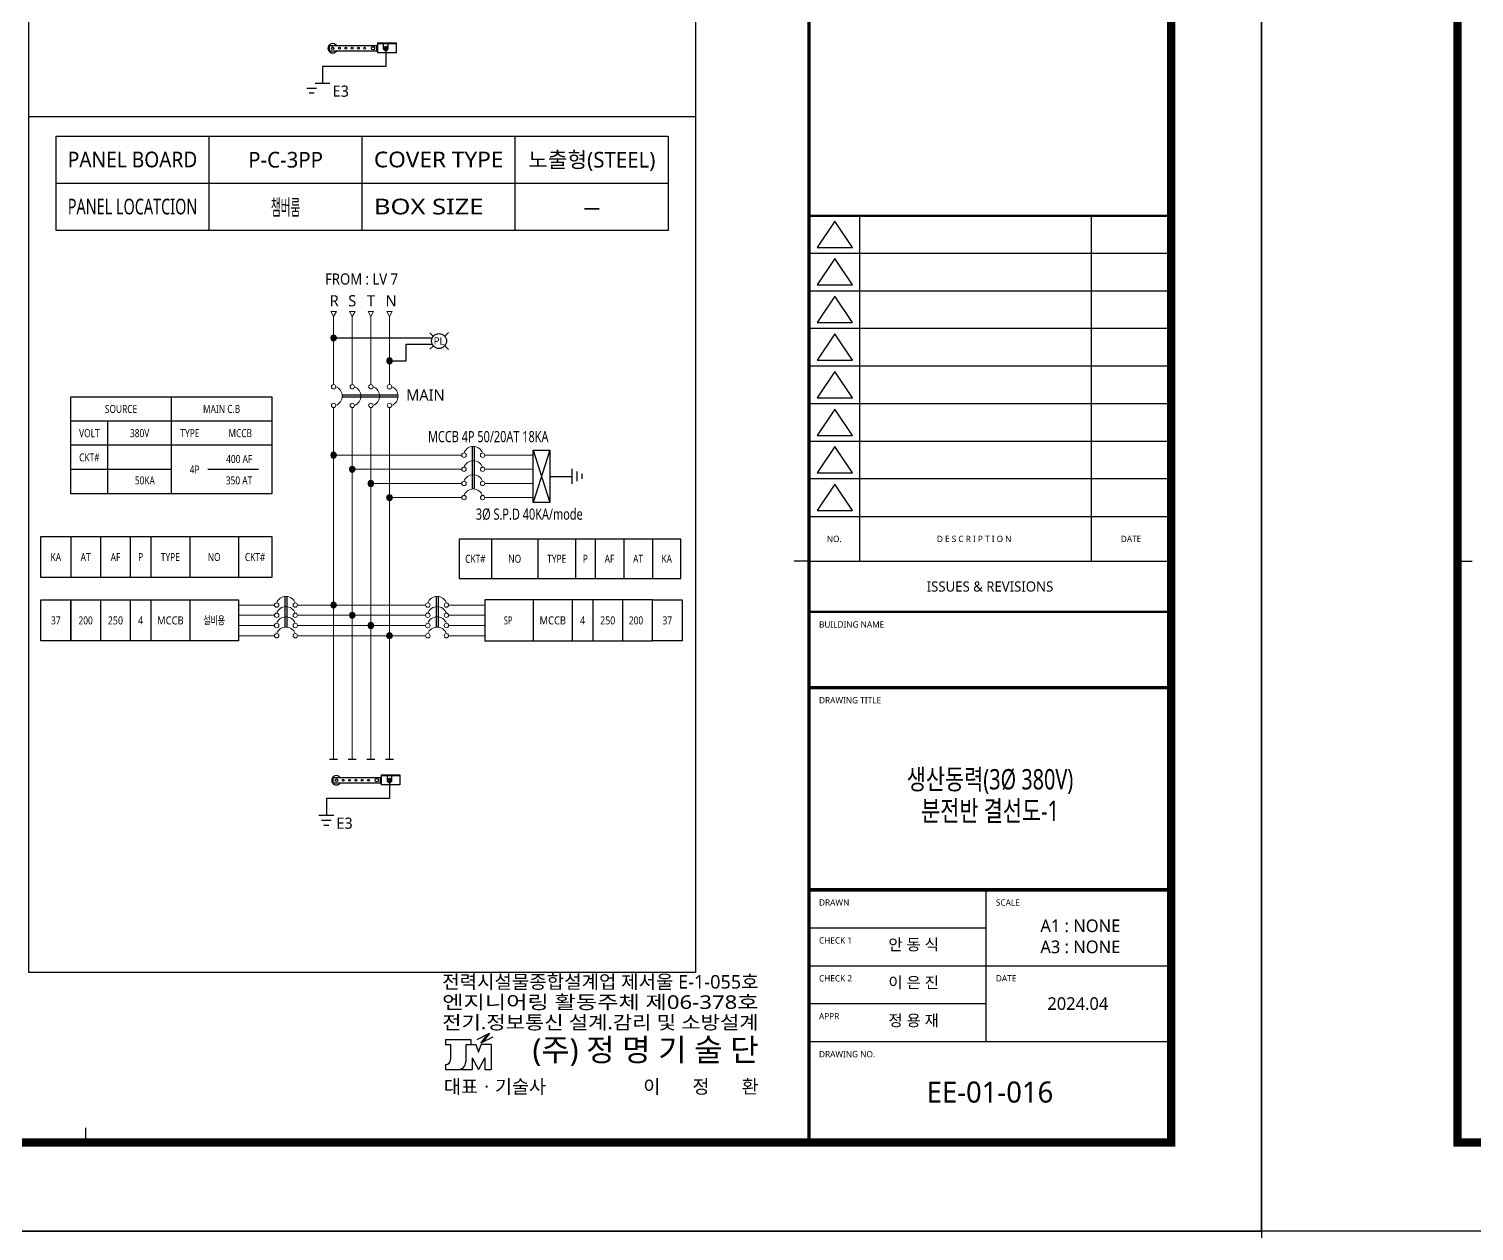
# Model space of a CAD drawing. Header units: millimetres. Extents: x 0 to 1009200, y -237600 to 28708.
# Drawn here: x 446054 to 514692, y -118800 to -61728 of the extents above; entities that cross this region are included whole.
import ezdxf
from ezdxf.enums import TextEntityAlignment as Align

# ---------------------------------------------------------------- set-up
doc = ezdxf.new("R2010")
doc.units = ezdxf.units.MM
doc.header["$LTSCALE"] = 1000
for name, color, linetype in [('arch', 8, 'Continuous'), ('S', 4, 'Continuous'), ('SYM', 3, 'Continuous'), ('TEXT', 3, 'Continuous'), ('XR-SHEET(통신)$0$WD-E$0$WD', 6, 'Continuous'), ('XR-SHEET-SHT', 5, 'Continuous'), ('XR-SHEET-TEXT', 3, 'Continuous')]:
    doc.layers.add(name, color=color, linetype=linetype)
doc.layers.add('XR-SHEET-TEMP', color=171, linetype='Continuous', plot=False)
doc.styles.add('GHS', font='malgun.ttf')
doc.styles.add('XR-SHEET$0$XREF-Form$0$맑은고딕', font='malgun.ttf')
doc.styles.add('XR-SHEET(통신)$0$WD-E$0$GHS', font='malgun.ttf')
doc.styles.add('맑은고딕', font='malgun.ttf')
doc.styles.add('맑은고딕B', font='malgunbd.ttf')

# ---------------------------------------------------------------- blocks, each defined once
blk = doc.blocks.new('A$C73120EFD')
at = {"layer": 'XR-SHEET(통신)$0$WD-E$0$WD', "color": 4}
for p, q in [((-26494, 7105), (-26082, 7309)), ((-26165, 7268), (-26370, 6991)), ((-26370, 6991), (-25958, 7194)), ((-26082, 7309), (-26288, 7031)), ((-26266, 7131), (-26153, 7214)), ((-26245, 7160), (-26132, 7242)), ((-26224, 7188), (-26111, 7270)), ((-26203, 7216), (-26090, 7298)), ((-26183, 7244), (-26117, 7292)), ((-27546, 7102), (-27546, 6933)), ((-27546, 7102), (-26702, 7102)), ((-27546, 6933), (-27377, 6933)), ((-27377, 6933), (-27377, 6434)), ((-26871, 6933), (-26871, 6358)), ((-26871, 6933), (-26534, 6933)), ((-26702, 7102), (-26702, 6933)), ((-26534, 6933), (-26449, 6680)), ((-26449, 6680), (-26365, 6933)), ((-26370, 6991), (-26257, 7073)), ((-26027, 6933), (-26365, 6933)), ((-26349, 7019), (-26236, 7101)), ((-26328, 7047), (-26215, 7129)), ((-26314, 7018), (-26278, 7045)), ((-26308, 7075), (-26194, 7157)), ((-26287, 7103), (-26173, 7186)), ((-26027, 6933), (-26027, 6105)), ((-27546, 6273), (-27546, 6105)), ((-27546, 6273), (-27538, 6273)), ((-26660, 6490), (-26449, 6105)), ((-26660, 6490), (-26660, 6105)), ((-26238, 6490), (-26449, 6105)), ((-26238, 6490), (-26238, 6105)), ((-27546, 6105), (-27124, 6105)), ((-27052, 6115), (-27052, 6105)), ((-27052, 6105), (-26660, 6105)), ((-26238, 6105), (-26027, 6105))]:
    blk.add_line(p, q, dxfattribs=at)
for centre, radius in [((-27538, 6434), 160), ((-27124, 6358), 253)]:
    blk.add_arc(centre, radius, 270, 0, dxfattribs=at)
at = {"layer": 'XR-SHEET(통신)$0$WD-E$0$WD', "color": 4, "style": 'XR-SHEET(통신)$0$WD-E$0$GHS'}
for s, width, p, p2 in [('전력시설물종합설계업 제서울 E-1-055호', 0.91927, (-27655, 8791), (-17155, 8791)), ('엔지니어링 활동주체 제06-378호', 1.128043, (-27655, 8118), (-17155, 8118)), ('전기.정보통신 설계.감리 및 소방설계', 1.016896, (-27655, 7445), (-17155, 7445))]:
    blk.add_text(s, height=450, dxfattribs=dict(at, width=width)).set_placement(p, p2, align=Align.FIT)
for s, height, p in [('(주) 정 명 기 술 단', 750, (-17155, 6387)), ('이       정       환', 450, (-17155, 5315))]:
    blk.add_text(s, height=height, dxfattribs=at).set_placement(p, align=Align.RIGHT)
blk.add_text('대표ㆍ기술사 ', height=450, dxfattribs=at).set_placement((-27597, 5315))
blk = doc.blocks.new('XR-SHEET$0$XREF-Form$0$xr-form$0$TITLE')
at = {"layer": 'XR-SHEET-TEXT', "color": 4, "style": '맑은고딕B'}
for tag, height, p in [('TITLE1', 6, (776, 116.69)), ('TITLE4', 6, (776, 111.7)), ('TITLE2', 6, (776, 107.09)), ('TITLE5', 6, (776, 102.09)), ('TITLE3', 6, (776, 97.38)), ('A0.00', 7, (775.56, 32.33))]:
    blk.add_attdef(tag, text='', height=height, dxfattribs=at).set_placement(p, align=Align.MIDDLE_CENTER)
at = {"layer": 'XR-SHEET-TEXT', "color": 3, "style": 'XR-SHEET$0$XREF-Form$0$맑은고딕'}
for tag, p in [('NAME-1', (752.37, 76.33)), ('NAME-2', (752.37, 67.33)), ('NAME-3', (752.37, 58.33)), ('NAME-4', (752.37, 49.33))]:
    blk.add_attdef(tag, text='', height=2.7, dxfattribs=at).set_placement(p, align=Align.MIDDLE_LEFT)
for tag, p in [('SCALE-A1', (796.39, 73.17)), ('SCALE-A3', (796.39, 68.31)), ('DATE', (797.36, 53.01))]:
    blk.add_attdef(tag, text='', height=3, dxfattribs=at).set_placement(p, align=Align.MIDDLE)
blk = doc.blocks.new('XR-FORM-EE', base_point=(461, 408))
at = {"layer": 'XR-SHEET-SHT', "color": 5}
for p, q in [((163900, 48198), (146700, 48198)), ((149100, 48198), (149100, 31800)), ((160100, 48198), (160100, 31800)), ((163900, 46413), (146700, 46413)), ((163900, 44628), (146700, 44628)), ((163900, 42844), (146700, 42844)), ((163900, 41059), (146700, 41059)), ((163900, 39274), (146700, 39274)), ((163900, 37489), (146700, 37489)), ((163900, 35705), (146700, 35705)), ((146700, 33920), (163900, 33920)), ((146700, 31800), (163900, 31800)), ((146700, 25800), (163900, 25800)), ((155100, 16200), (155100, 9000)), ((146700, 14400), (155100, 14400)), ((146700, 12600), (163900, 12600)), ((146700, 10800), (155100, 10800)), ((146700, 9000), (163900, 9000))]:
    blk.add_line(p, q, dxfattribs=at)
blk.add_lwpolyline([(0, 118800), (168200, 118800), (168200, 0), (0, 0)], close=True, dxfattribs=at)
at = {"layer": 'XR-SHEET-SHT', "color": 5, "const_width": 400}
blk.add_lwpolyline([(9300, 114600), (163900, 114600), (163900, 4200), (9300, 4200)], close=True, dxfattribs=at)
at = {"layer": 'XR-SHEET-SHT', "color": 5}
for points, const_width in [([(146700, 114600), (146700, 4200)], 160), ([(146700, 48198), (163900, 48198)], 114), ([(146700, 29400), (163900, 29400)], 114), ([(146700, 25800), (163900, 25800)], 160), ([(146700, 25800), (163900, 25800)], 140), ([(146700, 16200), (163900, 16200)], 160)]:
    blk.add_lwpolyline(points, dxfattribs=dict(at, const_width=const_width))
at = {"layer": 'XR-SHEET-SHT', "color": 5, "flags": 128}
for points in [[(147937, 47949), (147097, 46700), (148777, 46700)], [(147937, 46165), (147097, 44915), (148777, 44915)], [(147937, 44380), (147097, 43131), (148777, 43131)], [(147937, 42595), (147097, 41346), (148777, 41346)], [(147937, 40810), (147097, 39561), (148777, 39561)], [(147937, 39026), (147097, 37776), (148777, 37776)], [(147937, 37241), (147097, 35992), (148777, 35992)], [(147937, 35456), (147097, 34207), (148777, 34207)]]:
    blk.add_lwpolyline(points, close=True, dxfattribs=at)
at = {"layer": 'XR-SHEET-TEMP'}
for p, q in [((9300, 31800), (10000, 31800)), ((146700, 31800), (146000, 31800)), ((112350, 4200), (112350, 4900))]:
    blk.add_line(p, q, dxfattribs=at)
at = {"layer": 'S', "xscale": 1.431220871780062, "yscale": 1.431220896772468, "zscale": 1.431220886775505}
blk.add_blockref('A$C73120EFD', (168863, -1070), dxfattribs=at)
at = {"layer": 'XR-SHEET-TEXT', "color": 3}
ref = blk.add_blockref('XR-SHEET$0$XREF-Form$0$xr-form$0$TITLE', (0, -297), dxfattribs=dict(at, xscale=200, yscale=200, zscale=200))
ref.add_attrib('NAME-2', '안 동 식', dxfattribs={"color": 3, "height": 540, "style": '맑은고딕'}).set_placement((150474, 13169), align=Align.BOTTOM_LEFT)
ref.add_attrib('NAME-3', '이 은 진', dxfattribs={"color": 3, "height": 540, "style": '맑은고딕'}).set_placement((150474, 11369), align=Align.BOTTOM_LEFT)
ref.add_attrib('NAME-4', '정 용 재', dxfattribs={"color": 3, "height": 540, "style": '맑은고딕'}).set_placement((150474, 9569), align=Align.BOTTOM_LEFT)
ref.add_attrib('DATE', '2024.04', dxfattribs={"color": 3, "height": 600, "style": '맑은고딕'}).set_placement((159471, 10800), align=Align.MIDDLE)
at = {"layer": 'XR-SHEET-SHT', "color": 7, "style": 'XR-SHEET$0$XREF-Form$0$맑은고딕'}
for s, height, p in [('NO.', 300, (147900, 32860)), ('D E S C R I P T I O N ', 300, (154600, 32860)), ('DATE', 300, (162000, 32860)), ('ISSUES & REVISIONS', 480, (155300, 30600))]:
    blk.add_text(s, height=height, dxfattribs=at).set_placement(p, align=Align.MIDDLE_CENTER)
for s, p in [('BUILDING NAME', (147180, 28800)), ('DRAWING TITLE', (147180, 25200)), ('DRAWN', (147180, 15600)), ('SCALE', (155580, 15600)), ('CHECK 1', (147180, 13800)), ('CHECK 2', (147180, 12000)), ('DATE', (155580, 12000)), ('APPR', (147180, 10200)), ('DRAWING NO.', (147180, 8400))]:
    blk.add_text(s, height=300, dxfattribs=at).set_placement(p, align=Align.MIDDLE_LEFT)
blk = doc.blocks.new('HH7')
at = {"layer": 'SYM'}
blk.add_hatch(color=256, dxfattribs=at).paths.add_polyline_path([(50, 50, 1), (-50, 50, 1)])
blk.add_circle((0, 50), 50, dxfattribs=at)

msp = doc.modelspace()

# ---------------------------------------------------------------- linework, layer by layer
for p, q in [((462612, -62389, 0), (463496, -62389, 0)), ((462612, -62389, 0), (462612, -62867, 0)), ((462612, -62424, 0), (463496, -62424, 0)), ((462886, -62424, 0), (462886, -62646, 0)), ((463116, -62646, 0), (463116, -62424, 0)), ((463496, -62389, 0), (463496, -62867, 0)), ((460312, -62513, 0), (462576, -62513, 0)), ((460312, -62513, 0), (460312, -62778, 0)), ((462576, -62778, 0), (460312, -62778, 0)), ((462612, -62513, 0), (462576, -62513, 0)), ((462576, -62778, 0), (462576, -62513, 0)), ((462576, -62778, 0), (462612, -62778, 0)), ((463496, -62867, 0), (462612, -62867, 0)), ((462964, -62640, 0), (462964, -62651, 0)), ((462964, -62640, 0), (462990, -62640, 0)), ((462964, -62651, 0), (462990, -62651, 0)), ((462995, -62609, 0), (462995, -62635, 0)), ((462995, -62609, 0), (463006, -62609, 0)), ((462995, -62656, 0), (462995, -62683, 0)), ((462995, -62683, 0), (463006, -62683, 0)), ((463006, -62609, 0), (463006, -62635, 0)), ((463006, -62656, 0), (463006, -62683, 0)), ((463011, -62640, 0), (463038, -62640, 0)), ((463011, -62651, 0), (463038, -62651, 0)), ((463038, -62640, 0), (463038, -62651, 0)), ((459650, -64301, 0), (460352, -64301, 0)), ((459247, -64535, 0), (459715, -64535, 0)), ((459364, -64769, 0), (459598, -64769, 0)), ((465096, -76153, 0), (465266, -76323, 0)), ((465975, -76148, 0), (465808, -76316, 0)), ((465209, -76404, 0), (460527, -76404, 0)), ((465096, -76939, 0), (465266, -76768, 0)), ((465975, -76943, 0), (465808, -76776, 0)), ((452817, -79194, 0), (452817, -83793, 0)), ((463587, -79113, 0), (460934, -79113, 0)), ((463587, -79208, 0), (460934, -79208, 0)), ((457593, -80344, 0), (448041, -80344, 0)), ((449810, -83793, 0), (449810, -80344, 0)), ((457593, -81494, 0), (448041, -81494, 0)), ((467113, -81556, 0), (467113, -83573, 0)), ((467209, -81556, 0), (467209, -83573, 0)), ((470792, -81733, 0), (469996, -84210, 0)), ((469996, -81733, 0), (470792, -84210, 0)), ((452817, -82643, 0), (448041, -82643, 0)), ((456960, -82643, 0), (454551, -82643, 0)), ((470792, -82971, 0), (471855, -82971, 0)), ((471855, -83322, 0), (471855, -82620, 0)), ((472089, -83205, 0), (472089, -82737, 0)), ((472323, -83088, 0), (472323, -82854, 0)), ((448041, -85827, 0), (448041, -87773, 0)), ((449456, -85827, 0), (449456, -87773, 0)), ((450871, -85827, 0), (450871, -87773, 0)), ((451844, -85827, 0), (451844, -87773, 0)), ((453701, -85827, 0), (453701, -87773, 0)), ((456001, -85827, 0), (456001, -87773, 0)), ((468024, -85948, 0), (468024, -87816, 0)), ((470232, -85948, 0), (470232, -87816, 0)), ((472015, -85948, 0), (472015, -87816, 0)), ((472949, -85948, 0), (472949, -87816, 0)), ((474307, -85948, 0), (474307, -87816, 0)), ((475666, -85948, 0), (475666, -87816, 0)), ((449456, -88835, 0), (449456, -90780, 0)), ((450871, -88835, 0), (450871, -90780, 0)), ((451844, -88835, 0), (451844, -90780, 0)), ((453701, -88835, 0), (453701, -90780, 0)), ((458216, -88671, 0), (458216, -90130, 0)), ((458312, -88671, 0), (458312, -90130, 0)), ((465395, -88671), (465395, -90130)), ((465491, -88671), (465491, -90130)), ((470005, -88835, 0), (470005, -90780, 0)), ((471863, -88835, 0), (471863, -90780, 0)), ((472836, -88835, 0), (472836, -90780, 0)), ((474251, -88835, 0), (474251, -90780, 0)), ((460336, -96389), (460718, -96389)), ((461220, -96389), (461602, -96389)), ((462105, -96389), (462487, -96389)), ((462989, -96389), (463371, -96389)), ((460491, -97266), (462755, -97266)), ((460491, -97266), (460491, -97531)), ((462791, -97266), (462755, -97266)), ((462755, -97531), (462755, -97266)), ((462791, -97142), (463675, -97142)), ((462791, -97142), (462791, -97619)), ((462791, -97177), (463675, -97177)), ((463065, -97177), (463065, -97398)), ((463143, -97393), (463143, -97403)), ((463143, -97393), (463169, -97393)), ((463143, -97403), (463169, -97403)), ((463175, -97361), (463175, -97388)), ((463175, -97361), (463185, -97361)), ((463175, -97409), (463175, -97435)), ((463175, -97435), (463185, -97435)), ((463185, -97361), (463185, -97388)), ((463185, -97409), (463185, -97435)), ((463191, -97393), (463217, -97393)), ((463191, -97403), (463217, -97403)), ((463217, -97393), (463217, -97403)), ((463295, -97398), (463295, -97177)), ((463675, -97142), (463675, -97619)), ((462755, -97531), (460491, -97531)), ((462755, -97531), (462791, -97531)), ((463675, -97619), (462791, -97619)), ((459830, -99054, 0), (460532, -99054, 0)), ((459947, -99288, 0), (460415, -99288, 0)), ((460064, -99522, 0), (460298, -99522, 0))]:
    msp.add_line(p, q)
at = {"lineweight": 18}
for p, q in [((460527, -75377, 0), (460527, -78615, 0)), ((461411, -75377, 0), (461411, -78615, 0)), ((462296, -75377, 0), (462296, -78615, 0)), ((460527, -79706, 0), (460527, -80891, 0)), ((461411, -79706, 0), (461411, -80891, 0)), ((462296, -79706, 0), (462296, -80891, 0)), ((466615, -81963, 0), (460527, -81963, 0)), ((467707, -81963, 0), (469996, -81963, 0)), ((466615, -82635, 0), (461411, -82635, 0)), ((469996, -82635, 0), (467707, -82635, 0)), ((469996, -82635, 0), (467707, -82635, 0)), ((466615, -83307, 0), (462296, -83307, 0)), ((469996, -83307, 0), (467707, -83307, 0)), ((466615, -83980, 0), (463180, -83980, 0)), ((469996, -83980, 0), (467707, -83980, 0)), ((456001, -89078, 0), (457718, -89078, 0)), ((458810, -89078, 0), (464897, -89078)), ((465989, -89078), (467706, -89078)), ((456001, -89564, 0), (457718, -89564, 0)), ((461411, -89564, 0), (458810, -89564, 0)), ((458810, -89564, 0), (464897, -89564)), ((465989, -89564), (467706, -89564)), ((456001, -90051, 0), (457718, -90051, 0)), ((456001, -90537, 0), (457718, -90537, 0)), ((462296, -90051, 0), (458810, -90051, 0)), ((458810, -90051, 0), (464897, -90051)), ((463180, -90537, 0), (458810, -90537, 0)), ((458810, -90537, 0), (464897, -90537)), ((465989, -90051), (467706, -90051)), ((465989, -90537), (467706, -90537))]:
    msp.add_line(p, q, dxfattribs=at)
for points in [[(463001, -62646), (463001, -63511), (460001, -63511), (460001, -64301)], [(463180, -77483), (463973, -77483), (463973, -76687), (465209, -76687)], [(463180, -97398), (463180, -98263), (460181, -98263), (460181, -99054)]]:
    msp.add_lwpolyline(points)
for points in [[(463074, -62603), (463001, -62561), (462927, -62603), (462927, -62688), (463001, -62730), (463074, -62688)], [(448041, -79194), (457593, -79194), (457593, -83793), (448041, -83793)], [(469996, -81733), (470792, -81733), (470792, -84210), (469996, -84210)], [(446626, -85827), (457593, -85827), (457593, -87773), (446626, -87773)], [(477024, -85948), (466496, -85948), (466496, -87816), (477024, -87816)], [(446626, -88835), (448041, -88835), (448041, -90780), (446626, -90780)], [(448041, -88835), (456001, -88835), (456001, -90780), (448041, -90780)], [(475666, -88835), (467706, -88835), (467706, -90780), (475666, -90780)], [(475666, -88835), (477081, -88835), (477081, -90780), (475666, -90780)], [(463254, -97356), (463180, -97313), (463106, -97356), (463106, -97441), (463180, -97483), (463254, -97441)]]:
    msp.add_lwpolyline(points, close=True)
for points in [[(460527, -75377), (460659, -75147), (460394, -75147)], [(461411, -75377), (461544, -75147), (461278, -75147)], [(462296, -75377), (462428, -75147), (462163, -75147)], [(463180, -75377), (463313, -75147), (463047, -75147)]]:
    msp.add_lwpolyline(points, close=True, dxfattribs=at)
for points in [[(463180, -78615), (463180, -75377)], [(463180, -80891), (463180, -79706)], [(460527, -96389), (460527, -80891)], [(461411, -96389), (461411, -80891)], [(462296, -96389), (462296, -80891)], [(463180, -96389), (463180, -80891)]]:
    msp.add_lwpolyline(points, dxfattribs=at)
at = {"const_width": 35.4}
for points in [[(465096, -76153), (465266, -76323)], [(465808, -76316), (465975, -76148)], [(465096, -76939), (465266, -76768)], [(465808, -76776), (465975, -76943)]]:
    msp.add_lwpolyline(points, dxfattribs=at)
msp.add_lwpolyline([(465533, -76192, -1), (465533, -76900, -1), (465533, -76192)], format="xyb", dxfattribs=at)
for centre, radius in [((460480, -62646, 0), 61.9), ((460798, -62646, 0), 44.2), ((461099, -62646, 0), 44.2), ((461400, -62646, 0), 44.2), ((461701, -62646, 0), 44.2), ((462001, -62646, 0), 44.2), ((462399, -62646, 0), 79.6), ((463001, -62646, 0), 67), ((463001, -62646, 0), 59.2), ((465533, -76546, 0), 354), ((460659, -97398), 61.9), ((460978, -97398), 44.2), ((461278, -97398), 44.2), ((461579, -97398), 44.2), ((461880, -97398), 44.2), ((462181, -97398), 44.2), ((462579, -97398), 79.6), ((463180, -97398), 67), ((463180, -97398), 59.2)]:
    msp.add_circle(centre, radius)
at = {"lineweight": 18}
for centre in [(460527, -78718, 0), (461411, -78718, 0), (462296, -78718, 0), (463180, -78718, 0), (460527, -79603, 0), (461411, -79603, 0), (462296, -79603, 0), (463180, -79603, 0), (466719, -81963, 0), (467603, -81963, 0), (466719, -82635, 0), (467603, -82635, 0), (466719, -83307, 0), (467603, -83307, 0), (466719, -83980, 0), (467603, -83980, 0), (457822, -89078, 0), (458706, -89078, 0), (465001, -89078), (465885, -89078), (457822, -89564, 0), (458706, -89564, 0), (465001, -89564), (465885, -89564), (457822, -90051, 0), (457822, -90537, 0), (458706, -90051, 0), (458706, -90537, 0), (465001, -90051), (465001, -90537), (465885, -90051), (465885, -90537)]:
    msp.add_circle(centre, 104, dxfattribs=at)
for centre, radius, start, end in [((460480, -62646, 0), 221, 36.8699, 323.1301), ((463001, -62646, 0), 115, 180, 0), ((462990, -62635, 0), 5.28, 270, 0), ((462990, -62656, 0), 5.28, 0, 90), ((463011, -62635, 0), 5.28, 180, 270), ((463011, -62656, 0), 5.28, 90, 180), ((460659, -97398), 221, 36.8699, 323.1301), ((463180, -97398), 115, 180, 0), ((463169, -97388), 5.28, 270, 0), ((463169, -97409), 5.28, 0, 90), ((463191, -97388), 5.28, 180, 270), ((463191, -97409), 5.28, 90, 180)]:
    msp.add_arc(centre, radius, start, end)
for centre, start, end in [((460463, -79161, 0), 290.69882, 69.30118), ((461348, -79160, 0), 290.69882, 69.30118), ((462232, -79160, 0), 290.69882, 69.30118), ((463116, -79160, 0), 290.69882, 69.30118), ((467161, -82027, 0), 20.69882, 159.30118), ((467161, -82699, 0), 20.69882, 159.30118), ((467161, -83371, 0), 20.69882, 159.30118), ((467161, -84043, 0), 20.69882, 159.30118), ((458264, -89141, 0), 20.69882, 159.30118), ((458264, -89628, 0), 20.69882, 159.30118), ((465443, -89141), 20.69882, 159.30118), ((465443, -89628), 20.69882, 159.30118), ((458264, -90114, 0), 20.69882, 159.30118), ((465443, -90114), 20.69882, 159.30118), ((458264, -90601, 0), 20.69882, 159.30118), ((465443, -90601), 20.69882, 159.30118)]:
    msp.add_arc(centre, 473, start, end, dxfattribs=at)
at = {"layer": 'SYM', "color": 6}
for p, q in [((446054, -65890), (477708, -65890)), ((454611, -71290, 0), (454611, -66821, 0)), ((461881, -71290, 0), (461881, -66821, 0)), ((469151, -71290, 0), (469151, -66821, 0)), ((447342, -69055, 0), (476420, -69055, 0))]:
    msp.add_line(p, q, dxfattribs=at)
for points in [[(446054, -5213), (477708, -5213), (477708, -106521), (446054, -106521)], [(447342, -66821), (476420, -66821), (476420, -71290), (447342, -71290)]]:
    msp.add_lwpolyline(points, close=True, dxfattribs=at)

# ---------------------------------------------------------------- block references
for p, xscale, yscale, zscale, rotation in [((460659, -76400, 0), -2.653349145397245, 2.653349145397245, 2.653349143080567, 89.9999999999992), ((463313, -77483, 0), -2.653349145397245, 2.653349145397245, 2.653349143080567, 89.9999999999992), ((460659, -81963, 0), -2.653349869803625, 2.653349869803625, 2.653349867486946, 89.99999999999937), ((461544, -82635, 0), -2.653349869803625, 2.653349869803625, 2.653349867486946, 89.99999999999937), ((462428, -83307, 0), -2.653349869803625, 2.653349869803625, 2.653349867486946, 89.99999999999937), ((463313, -83980, 0), -2.653349869803625, 2.653349869803625, 2.653349867486946, 89.99999999999937), ((460659, -89078, 0), -2.653349145397245, 2.653349145397245, 2.65334914292484, 89.9999999999992), ((461544, -89564, 0), -2.653349145397245, 2.653349145397245, 2.65334914292484, 89.9999999999992), ((462428, -90051, 0), -2.653349145397245, 2.653349145397245, 2.65334914292484, 89.9999999999992), ((463313, -90537, 0), -2.653349145397245, 2.653349145397245, 2.65334914292484, 89.9999999999992)]:
    msp.add_blockref('HH7', p, dxfattribs=dict(xscale=xscale, yscale=yscale, zscale=zscale, rotation=rotation))
at = {"layer": 'arch'}
for p in [(336861, -118392), (505061, -118392), (336861, -237192)]:
    msp.add_blockref('XR-FORM-EE', p, dxfattribs=at)

# ---------------------------------------------------------------- texts
at = {"style": 'GHS'}
for s, height, p in [('E3', 530.7, (460474, -64947)), ('R', 531, (460338, -74899)), ('S', 531, (461222, -74899)), ('T', 531, (462107, -74899)), ('N', 531, (462991, -74899)), ('MAIN', 530.7, (463969, -79375)), ('E3', 530.7, (460653, -99699))]:
    msp.add_text(s, height=height, dxfattribs=at).set_placement(p)
for s, height, width, p in [('FROM : LV 7', 530.67, 0.9, (461853, -73602)), ('SOURCE', 380, 0.8, (450429, -79769)), ('MAIN C.B', 380, 0.8, (455205, -79769)), ('VOLT', 380, 0.8, (448925, -80919)), ('380V', 380, 0.8, (451313, -80919)), ('TYPE', 380, 0.8, (453701, -80919)), ('MCCB', 380, 0.8, (456089, -80919)), ('CKT#', 380, 0.8, (448925, -82069)), ('4P', 380, 0.8, (453922, -82643)), ('KA', 380, 0.8, (447333, -86800)), ('AT', 380, 0.8, (448748, -86800)), ('AF', 380, 0.8, (450164, -86800)), ('P', 380, 0.8, (451358, -86800)), ('TYPE', 380, 0.8, (452773, -86800)), ('NO', 380, 0.8, (454851, -86800)), ('CKT#', 380, 0.8, (456797, -86800)), ('CKT#', 380, 0.8, (467260, -86882)), ('NO', 380, 0.8, (469128, -86882)), ('TYPE', 380, 0.8, (471123, -86882)), ('P', 380, 0.8, (472482, -86882)), ('AF', 380, 0.8, (473628, -86882)), ('AT', 380, 0.8, (474987, -86882)), ('KA', 380, 0.8, (476345, -86882)), ('37', 380, 0.8, (447333, -89808)), ('200', 380, 0.8, (448748, -89808)), ('250', 380, 0.85, (450164, -89808)), ('4', 380, 0.85, (451358, -89808)), ('MCCB', 380, 0.9, (452773, -89808)), ('설비용', 380, 0.7, (454851, -89799)), ('SP ', 380, 0.7, (468856, -89808)), ('MCCB', 380, 0.9, (470934, -89808)), ('4', 380, 0.85, (472349, -89808)), ('250', 380, 0.85, (473543, -89808)), ('200', 380, 0.8, (474889, -89808)), ('37', 380, 0.8, (476373, -89808))]:
    msp.add_text(s, height=height, dxfattribs=dict(at, width=width)).set_placement(p, align=Align.MIDDLE)
msp.add_text('PL', height=353.8, dxfattribs=at).set_placement((465533, -76546), align=Align.MIDDLE)
at = {"style": 'GHS', "width": 0.75}
for s, p in [('MCCB 4P 50/20AT 18KA', (465010, -81347)), ('3Ø S.P.D 40KA/mode', (467282, -85028))]:
    msp.add_text(s, height=530.67, dxfattribs=at).set_placement(p)
at = {"style": 'GHS', "width": 0.8}
for s, p in [('400 AF', (456661, -82334)), ('50KA', (452036, -83351)), ('350 AT', (456661, -83351))]:
    msp.add_text(s, height=380, dxfattribs=at).set_placement(p, align=Align.RIGHT)
at = {"layer": 'TEXT', "style": 'GHS'}
for s, width, p, p2 in [('PANEL BOARD', 0.888152, (447900, -68299, 0), (454053, -68299, 0)), ('COVER TYPE', 1.040535, (462440, -68299, 0), (468592, -68299, 0)), ('PANEL LOCATCION', 0.66966, (447900, -70533, 0), (454053, -70533, 0)), ('BOX SIZE   ', 1.125168, (462440, -70533, 0), (468592, -70533, 0))]:
    msp.add_text(s, height=744.8, dxfattribs=dict(at, width=width)).set_placement(p, p2, align=Align.FIT)
for s, height, p in [('P-C-3PP', 744.8, (458246, -67938, 0)), ('노출형(STEEL)', 744.8, (472786, -67938, 0)), ('A1 : NONE', 600, (495990, -104305)), ('A3 : NONE', 600, (495990, -105305)), ('EE-01-016', 1000, (491700, -112200))]:
    msp.add_text(s, height=height, dxfattribs=at).set_placement(p, align=Align.MIDDLE_CENTER)
for s, height, width, p in [('챔버룸', 744.8, 0.5, (458246, -70194, 0)), ('-', 745, 3, (472786, -70173, 0)), ('생산동력(3Ø 380V)', 965.94, 0.75, (491700, -97350)), ('분전반 결선도-1', 965.9, 0.75, (491700, -98850))]:
    msp.add_text(s, height=height, dxfattribs=dict(at, width=width)).set_placement(p, align=Align.MIDDLE_CENTER)

doc.saveas('drawing.dxf')
